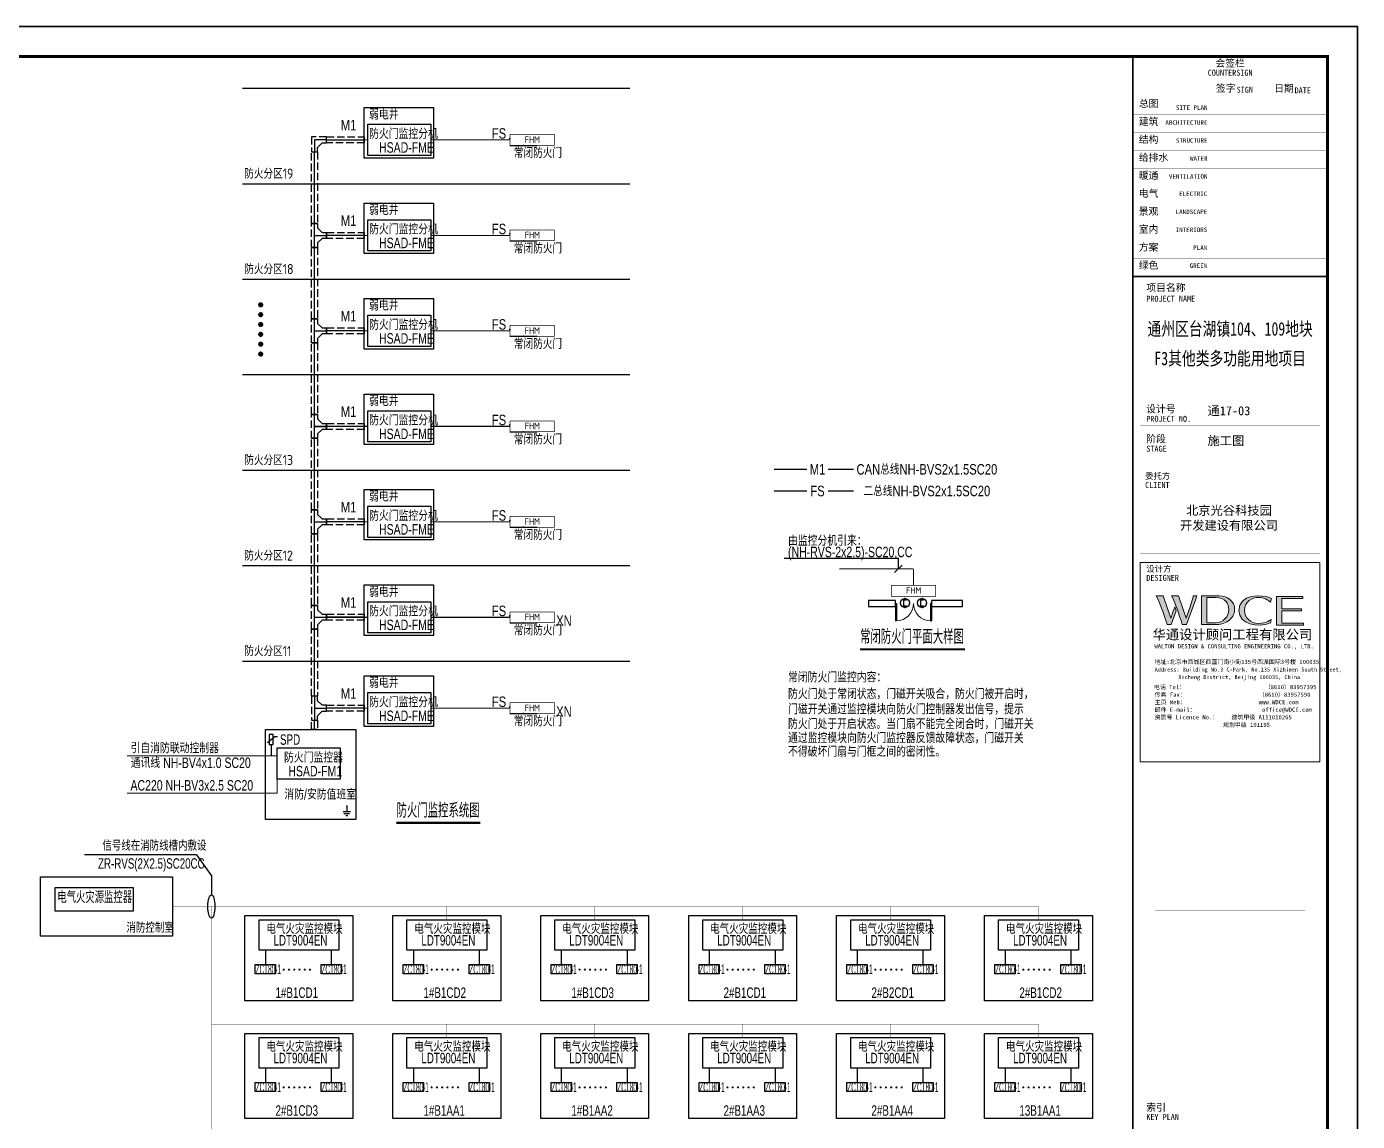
# Model space of a CAD drawing. Extents: x 169898 to 274998, y 61454 to 361069.
# Drawn here: x 230550 to 274998, y 153326 to 189902 of the extents above; entities that cross this region are included whole.
import ezdxf
from ezdxf.enums import TextEntityAlignment as Align

# ---------------------------------------------------------------- set-up
doc = ezdxf.new("R2010")
doc.units = 0
doc.header["$LTSCALE"] = 1000
doc.header["$MEASUREMENT"] = 0
doc.linetypes.add('CONTINOUS', pattern=[0])
doc.linetypes.add('DASH', pattern=[0.35, 0.25, -0.1])
doc.layers.get('0').update_dxf_attribs({"linetype": 'CONTINUOUS'})
doc.layers.get('Defpoints').update_dxf_attribs({"linetype": 'CONTINUOUS'})
for name, color, linetype in [('CABLETRAY_DOTE', 5, 'CONTINUOUS'), ('CABLETRAY_FIRE', 1, 'DASH'), ('DIM-照明', 3, 'CONTINUOUS'), ('EL-TEXT', 3, 'CONTINUOUS'), ('EQUIP-动力', 3, 'CONTINUOUS'), ('EQUIP-安防', 80, 'CONTINUOUS'), ('EQUIP-消防', 3, 'CONTINUOUS'), ('EQUIP-照明', 3, 'CONTINUOUS'), ('EQUIP-箱柜', 3, 'CONTINUOUS'), ('TEL_SYMB', 3, 'CONTINUOUS'), ('TEL_TEXT', 3, 'CONTINUOUS'), ('TEL_TITLE', 7, 'CONTINUOUS'), ('WALL', 9, 'CONTINUOUS'), ('WINDOW', 4, 'CONTINUOUS'), ('WIRE', 4, 'CONTINUOUS'), ('WIRE-照明', 1, 'CONTINUOUS'), ('图层2', 6, 'CONTINUOUS'), ('智能疏散灯', 3, 'CONTINOUS')]:
    doc.layers.add(name, color=color, linetype=linetype)
doc.layers.add('PUB_TEXT', color=7, linetype='CONTINUOUS', plot=False)
doc.styles.add('_COMPLEX', font='ROS', dxfattribs={"width": 0.6, "bigfont": 'JD'})
doc.styles.add('_HZTXT', font='ROS', dxfattribs={"width": 0.8, "bigfont": 'JD'})
doc.styles.add('_JD', font='ROS', dxfattribs={"width": 0.8, "bigfont": 'JD'})
doc.styles.add('_TEL_DIM', font='SIMPLEX', dxfattribs={"width": 0.8, "height": 3.5, "bigfont": 'JD'})
doc.styles.add('EL-STANDARD', font='ros.shx', dxfattribs={"width": 0.7, "height": 4, "bigfont": 'jd.shx'})
doc.styles.add('hwxh', font='STXIHEI.TTF')
doc.styles.get("Standard").update_dxf_attribs({"font": 'gbenor.shx', "bigfont": 'gbcbig.shx'})
doc.styles.add('Y', font='ros.shx', dxfattribs={"width": 0.7, "bigfont": 'jd.shx'})
doc.styles.add('华文细黑', font='STXIHEI.TTF', dxfattribs={"height": 10})

# ---------------------------------------------------------------- blocks, each defined once
blk = doc.blocks.new('logo2')
h = blk.add_hatch(color=7)
h.paths.add_polyline_path([(19.02, -7.36), (15.84, -7.36), (15.84, -3.97), (18.97, -3.97), (18.97, -4.24), (16.46, -4.24), (16.46, -5.45), (18.81, -5.45), (18.81, -5.69), (16.47, -5.69), (16.47, -7.12), (19.02, -7.12)])
edge = h.paths.add_edge_path()
edge.add_spline(control_points=[(15.26, -4.21), (15.26, -4.21), (15.13, -4.65), (15.13, -4.65), (15.13, -4.65), (14.62, -4.1), (13.73, -4.1), (13.04, -4.1), (12.07, -4.54), (12.08, -5.62), (12.08, -6.49), (12.77, -7.16), (13.73, -7.17), (14.66, -7.17), (15.23, -6.68), (15.23, -6.68), (15.23, -6.68), (15.16, -7.11), (15.16, -7.11), (13.63, -7.7), (11.42, -7.29), (11.41, -5.64), (11.4, -3.72), (14.16, -3.66), (15.26, -4.21)], knot_values=[0, 0, 0, 0, 1, 1, 1, 2, 2, 2, 3, 3, 3, 4, 4, 4, 5, 5, 5, 6, 6, 6, 7, 7, 7, 8, 8, 8, 8], degree=3, periodic=0)
edge = h.paths.add_edge_path(flags=16)
edge.add_spline(control_points=[(10.23, -5.57), (10.23, -5.16), (10.12, -4.83), (9.9, -4.58), (9.63, -4.27), (9.23, -4.12), (8.69, -4.12), (8.69, -4.12), (7.64, -4.12), (7.64, -4.12), (7.64, -4.12), (7.64, -7.1), (7.64, -7.1), (7.64, -7.1), (8.66, -7.1), (8.66, -7.1), (9.13, -7.1), (9.52, -6.93), (9.82, -6.6), (10.09, -6.31), (10.23, -5.96), (10.23, -5.57)], knot_values=[0, 0, 0, 0, 1, 1, 1, 2, 2, 2, 3, 3, 3, 4, 4, 4, 5, 5, 5, 6, 6, 6, 7, 7, 7, 7], degree=3, periodic=0)
edge = h.paths.add_edge_path()
edge.add_spline(control_points=[(10.92, -5.51), (10.92, -5.96), (10.72, -6.37), (10.34, -6.72), (9.92, -7.1), (9.41, -7.29), (8.82, -7.29), (8.82, -7.29), (7.03, -7.29), (7.03, -7.29), (7.03, -7.29), (7.03, -3.92), (7.03, -3.92), (7.03, -3.92), (9.1, -3.92), (9.1, -3.92), (9.59, -3.92), (10.01, -4.06), (10.36, -4.34), (10.73, -4.64), (10.92, -5.03), (10.92, -5.51)], knot_values=[0, 0, 0, 0, 1, 1, 1, 2, 2, 2, 3, 3, 3, 4, 4, 4, 5, 5, 5, 6, 6, 6, 7, 7, 7, 7], degree=3, periodic=0)
at = {"lineweight": 0}
blk.add_lwpolyline([(19.02, -7.36), (15.84, -7.36), (15.84, -3.97), (18.97, -3.97), (18.97, -4.24), (16.46, -4.24), (16.46, -5.45), (18.81, -5.45), (18.81, -5.69), (16.47, -5.69), (16.47, -7.12), (19.02, -7.12), (19.02, -7.36)], dxfattribs=at)
for points, knots in [([(10.92, -5.51), (10.92, -5.96), (10.72, -6.37), (10.34, -6.72), (9.92, -7.1), (9.41, -7.29), (8.82, -7.29), (8.82, -7.29), (7.03, -7.29), (7.03, -7.29), (7.03, -7.29), (7.03, -3.92), (7.03, -3.92), (7.03, -3.92), (9.1, -3.92), (9.1, -3.92), (9.59, -3.92), (10.01, -4.06), (10.36, -4.34), (10.73, -4.64), (10.92, -5.03), (10.92, -5.51)], [0, 0, 0, 0, 1, 1, 1, 2, 2, 2, 3, 3, 3, 4, 4, 4, 5, 5, 5, 6, 6, 6, 7, 7, 7, 7]), ([(10.23, -5.57), (10.23, -5.16), (10.12, -4.83), (9.9, -4.58), (9.63, -4.27), (9.23, -4.12), (8.69, -4.12), (8.69, -4.12), (7.64, -4.12), (7.64, -4.12), (7.64, -4.12), (7.64, -7.1), (7.64, -7.1), (7.64, -7.1), (8.66, -7.1), (8.66, -7.1), (9.13, -7.1), (9.52, -6.93), (9.82, -6.6), (10.09, -6.31), (10.23, -5.96), (10.23, -5.57)], [0, 0, 0, 0, 1, 1, 1, 2, 2, 2, 3, 3, 3, 4, 4, 4, 5, 5, 5, 6, 6, 6, 7, 7, 7, 7]), ([(15.26, -4.21), (15.26, -4.21), (15.13, -4.65), (15.13, -4.65), (15.13, -4.65), (14.62, -4.1), (13.73, -4.1), (13.04, -4.1), (12.07, -4.54), (12.08, -5.62), (12.08, -6.49), (12.77, -7.16), (13.73, -7.17), (14.66, -7.17), (15.23, -6.68), (15.23, -6.68), (15.23, -6.68), (15.16, -7.11), (15.16, -7.11), (13.63, -7.7), (11.42, -7.29), (11.41, -5.64), (11.4, -3.72), (14.16, -3.66), (15.26, -4.21)], [0, 0, 0, 0, 1, 1, 1, 2, 2, 2, 3, 3, 3, 4, 4, 4, 5, 5, 5, 6, 6, 6, 7, 7, 7, 8, 8, 8, 8])]:
    blk.add_open_spline(points, degree=3, knots=knots, dxfattribs=at)
blk = doc.blocks.new('logo1')
h = blk.add_hatch(color=8)
edge = h.paths.add_edge_path()
edge.add_spline(control_points=[(3.86, -5.21), (3.63, -5.88), (3.39, -6.56), (3.39, -6.56), (3.39, -6.56), (2.5, -3.91), (2.5, -3.91), (2.5, -3.91), (1.8, -3.91), (1.69, -3.91), (2.02, -4.39), (2.95, -7.27), (2.95, -7.27), (2.95, -7.27), (3.44, -7.27), (3.44, -7.27), (3.44, -7.27), (4.03, -5.66), (4.03, -5.66), (4.03, -5.66), (3.86, -5.21), (3.86, -5.21)], knot_values=[0, 0, 0, 0, 1, 1, 1, 2, 2, 2, 3, 3, 3, 4, 4, 4, 5, 5, 5, 6, 6, 6, 7, 7, 7, 7], degree=3, periodic=0)
h = blk.add_hatch(color=7)
edge = h.paths.add_edge_path()
edge.add_spline(control_points=[(6.04, -3.91), (6.09, -4.1), (5.2, -6.56), (5.2, -6.56), (5.2, -6.56), (4.3, -3.91), (4.3, -3.91), (4.3, -3.91), (3.6, -3.91), (3.49, -3.91), (3.82, -4.39), (4.75, -7.27), (4.75, -7.27), (4.75, -7.27), (5.24, -7.27), (5.24, -7.27), (5.24, -7.27), (6.33, -4.3), (6.33, -4.3), (6.33, -4.3), (6.48, -3.91), (6.48, -3.91), (6.48, -3.91), (6.21, -3.91), (6.04, -3.91)], knot_values=[0, 0, 0, 0, 1, 1, 1, 2, 2, 2, 3, 3, 3, 4, 4, 4, 5, 5, 5, 6, 6, 6, 7, 7, 7, 8, 8, 8, 8], degree=3, periodic=0)
at = {"color": 8, "lineweight": 0}
blk.add_open_spline([(3.86, -5.21), (3.63, -5.88), (3.39, -6.56), (3.39, -6.56), (3.39, -6.56), (2.5, -3.91), (2.5, -3.91), (2.5, -3.91), (1.8, -3.91), (1.69, -3.91), (2.02, -4.39), (2.95, -7.27), (2.95, -7.27), (2.95, -7.27), (3.44, -7.27), (3.44, -7.27), (3.44, -7.27), (4.03, -5.66), (4.03, -5.66), (4.03, -5.66), (3.86, -5.21), (3.86, -5.21)], degree=3, knots=[0, 0, 0, 0, 1, 1, 1, 2, 2, 2, 3, 3, 3, 4, 4, 4, 5, 5, 5, 6, 6, 6, 7, 7, 7, 7], dxfattribs=at)
at = {"lineweight": 0}
blk.add_open_spline([(6.04, -3.91), (6.09, -4.1), (5.2, -6.56), (5.2, -6.56), (5.2, -6.56), (4.3, -3.91), (4.3, -3.91), (4.3, -3.91), (3.6, -3.91), (3.49, -3.91), (3.82, -4.39), (4.75, -7.27), (4.75, -7.27), (4.75, -7.27), (5.24, -7.27), (5.24, -7.27), (5.24, -7.27), (6.33, -4.3), (6.33, -4.3), (6.33, -4.3), (6.48, -3.91), (6.48, -3.91), (6.48, -3.91), (6.21, -3.91), (6.04, -3.91)], degree=3, knots=[0, 0, 0, 0, 1, 1, 1, 2, 2, 2, 3, 3, 3, 4, 4, 4, 5, 5, 5, 6, 6, 6, 7, 7, 7, 8, 8, 8, 8], dxfattribs=at)
blk.add_blockref('logo2', (0, 0))
blk = doc.blocks.new('时间-logo')
at = {"layer": 'Defpoints', "lineweight": 0}
blk.add_lwpolyline([(0, -23.46), (-21.17, -23.46), (-21.17, 0), (0, 0), (0, -23.46)], dxfattribs=at)
blk.add_blockref('logo1', (-20.97, 0))
at = {"style": 'hwxh'}
for s, height, p in [('华通设计顾问工程有限公司 ', 1.15, (-19.73, -9.05)), ('WALTON DESIGN & CONSULTING ENGINEERING CO., LTD.', 0.5, (-19.5, -10.1)), ('Address: Building No.3 C-Park, No.135 Xizhimen South Street, ', 0.47, (-19.48, -12.83)), ('地址:北京市西城区西直门南小街135号西派国际3号楼 100035', 0.5, (-19.48, -11.94)), ('Xicheng District, Beijing 100035, China ', 0.47, (-16.69, -13.72)), ('电话 Tel：                        （8610）83957395 ', 0.5, (-19.56, -14.91)), ('传真 Fax：                      （8610）83957590 ', 0.5, (-19.48, -15.8)), ('主页 Web：                      www.WDCE.com ', 0.5, (-19.48, -16.69)), ('邮件 E-mail：                    office@WDCE.com ', 0.5, (-19.48, -17.58)), ('资质号 Licence No.：    建筑甲级 A111010265 ', 0.5, (-19.48, -18.47)), ('   规划甲级 101195', 0.5, (-12.6, -19.36))]:
    blk.add_text(s, height=height, dxfattribs=at).set_placement(p)
blk = doc.blocks.new('ASDFG AERG ERTY G')
at = {"layer": 'EQUIP-消防'}
blk.add_lwpolyline([(-18550, 46500), (65550, 46500), (65550, -12900), (-18550, -12900)], close=True, dxfattribs=at)
blk = doc.blocks.new('$equip$00001310')
for points in [[(0, 0), (0, -0.375)], [(-0.25, -0.375), (0.25, -0.375)], [(-0.188, -0.5), (0.188, -0.5)], [(-0.062, -0.625), (0.062, -0.625)]]:
    blk.add_lwpolyline(points)
blk.add_point((0, 0))
at = {"flags": 9}
blk.add_attdef('A', (0, 0), '', height=0.00002, dxfattribs=at)
blk = doc.blocks.new('$equip$00002621')
for p, q in [((-0.193, 0.103), (-0.193, -0.097)), ((0.192, -0.097), (0.192, 0.103)), ((-0.193, -0.097), (0.192, -0.097))]:
    blk.add_line(p, q)
at = {"const_width": 0.04}
blk.add_lwpolyline([(-0.3, 0, 1), (0.3, 0, 1), (-0.3, 0, 0.702733)], format="xyb", dxfattribs=at)
blk.add_circle((0, 0), 0.3)
at = {"color": 1}
for p in [(-0.3, 0), (0, 0.3), (0.3, 0), (0, -0.3)]:
    blk.add_point(p, dxfattribs=at)
at = {"color": 7, "style": '_TEL_DIM', "flags": 1}
blk.add_attdef('A', text='', height=0.000025, dxfattribs=at).set_placement((0, 0), align=Align.MIDDLE_CENTER)
blk = doc.blocks.new('$DorLib2D$00000002')
for p, q in [((-0.5, 0), (-0.5, 0.4875)), ((-0.475, 0.4875), (-0.5, 0.4875)), ((-0.475, 0), (-0.475, 0.4875)), ((0.475, 0), (0.475, 0.4875)), ((0.475, 0.4875), (0.5, 0.4875)), ((0.5, 0), (0.5, 0.4875)), ((-0.5, 0), (-0.475, 0)), ((0.5, 0), (0.475, 0))]:
    blk.add_line(p, q)
at = {"lineweight": 13}
for centre, start, end in [((-0.4875, 0), 0, 88.53072), ((0.4875, 0), 91.46928, 180)]:
    blk.add_arc(centre, 0.4875, start, end, dxfattribs=at)

msp = doc.modelspace()

# ---------------------------------------------------------------- linework, layer by layer
for p, q in [((238595, 165984), (238839, 166183)), ((238839, 166183), (238934, 166183))]:
    msp.add_line(p, q)
at = {"color": 7, "linetype": 'Continuous', "ltscale": 0.13}
msp.add_line((236228, 162230), (232479, 162230), dxfattribs=at)
at = {"const_width": 50}
for points in [[(267498, 188902), (267498, 181552), (273998, 181552), (273998, 188902)], [(267498, 131502), (273998, 131502), (273998, 181552), (267498, 181552)]]:
    msp.add_lwpolyline(points, close=True, dxfattribs=at)
at = {"const_width": 5}
for points in [[(267498, 188152), (273998, 188152)], [(270084, 188152), (270084, 181552)], [(272088, 188152), (272088, 181552)], [(267498, 187552), (273998, 187552)], [(267498, 186952), (273998, 186952)], [(267498, 186352), (273998, 186352)], [(267498, 185752), (273998, 185752)], [(267498, 185152), (273998, 185152)], [(267498, 184552), (273998, 184552)], [(267498, 183952), (273998, 183952)], [(267498, 183352), (273998, 183352)], [(267498, 182752), (273998, 182752)], [(267498, 182752), (273998, 182752)], [(267498, 182152), (273998, 182152)], [(267498, 181552), (273998, 181552)], [(267748, 176588), (273748, 176588)], [(267748, 175588), (273748, 175588)], [(273748, 172287), (273748, 175113), (267748, 175113), (267748, 172287)], [(267748, 172287), (273748, 172287)], [(267748, 171993), (267748, 154284)], [(267748, 171993), (273748, 171993)], [(267748, 154284), (273748, 154284), (273748, 171993)], [(268248, 165338), (273248, 165338)], [(268248, 160384), (273248, 160384)], [(268248, 154987), (273248, 154987)], [(267748, 154284), (273748, 154284)]]:
    msp.add_lwpolyline(points, dxfattribs=at)
at = {"const_width": 85.7}
for points in [[(238325, 180608, 1), (238412, 180608, 1)], [(238325, 180279, 1), (238412, 180279, 1)], [(238325, 179949, 1), (238412, 179949, 1)], [(238325, 179620, 1), (238412, 179620, 1)], [(238325, 179291, 1), (238412, 179291, 1)], [(238325, 178962, 1), (238412, 178962, 1)]]:
    msp.add_lwpolyline(points, format="xyb", close=True, dxfattribs=at)
msp.add_lwpolyline([(238648, 166250), (238648, 165916), (238790, 165916), (238790, 166250)], close=True)
at = {"color": 7, "linetype": 'Continuous', "ltscale": 0.13}
msp.add_lwpolyline([(236228, 162230), (236730, 161534), (236730, 160893)], dxfattribs=at)
at = {"const_width": 34.9, "elevation": 0}
for points in [[(239119, 158397, 1), (239155, 158397, 1)], [(239295, 158397, 1), (239331, 158397, 1)], [(239471, 158397, 1), (239507, 158397, 1)], [(239647, 158397, 1), (239683, 158397, 1)], [(239823, 158397, 1), (239859, 158397, 1)], [(239999, 158397, 1), (240035, 158397, 1)], [(244059, 158397, 1), (244095, 158397, 1)], [(244235, 158397, 1), (244271, 158397, 1)], [(244411, 158397, 1), (244447, 158397, 1)], [(244587, 158397, 1), (244623, 158397, 1)], [(244763, 158397, 1), (244799, 158397, 1)], [(244939, 158397, 1), (244975, 158397, 1)], [(249000, 158397, 1), (249036, 158397, 1)], [(249176, 158397, 1), (249212, 158397, 1)], [(249352, 158397, 1), (249388, 158397, 1)], [(249528, 158397, 1), (249564, 158397, 1)], [(249704, 158397, 1), (249740, 158397, 1)], [(249880, 158397, 1), (249916, 158397, 1)], [(253940, 158397, 1), (253976, 158397, 1)], [(254116, 158397, 1), (254152, 158397, 1)], [(254292, 158397, 1), (254328, 158397, 1)], [(254468, 158397, 1), (254504, 158397, 1)], [(254644, 158397, 1), (254680, 158397, 1)], [(254820, 158397, 1), (254856, 158397, 1)], [(258881, 158397, 1), (258917, 158397, 1)], [(259057, 158397, 1), (259093, 158397, 1)], [(259233, 158397, 1), (259269, 158397, 1)], [(259409, 158397, 1), (259445, 158397, 1)], [(259585, 158397, 1), (259621, 158397, 1)], [(259761, 158397, 1), (259797, 158397, 1)], [(263821, 158397, 1), (263857, 158397, 1)], [(263997, 158397, 1), (264033, 158397, 1)], [(264173, 158397, 1), (264209, 158397, 1)], [(264349, 158397, 1), (264385, 158397, 1)], [(264525, 158397, 1), (264561, 158397, 1)], [(264701, 158397, 1), (264737, 158397, 1)], [(239119, 154461, 1), (239155, 154461, 1)], [(239295, 154461, 1), (239331, 154461, 1)], [(239471, 154461, 1), (239507, 154461, 1)], [(239647, 154461, 1), (239683, 154461, 1)], [(239823, 154461, 1), (239859, 154461, 1)], [(239999, 154461, 1), (240035, 154461, 1)], [(244059, 154461, 1), (244095, 154461, 1)], [(244235, 154461, 1), (244271, 154461, 1)], [(244411, 154461, 1), (244447, 154461, 1)], [(244587, 154461, 1), (244623, 154461, 1)], [(244763, 154461, 1), (244799, 154461, 1)], [(244939, 154461, 1), (244975, 154461, 1)], [(249000, 154461, 1), (249036, 154461, 1)], [(249176, 154461, 1), (249212, 154461, 1)], [(249352, 154461, 1), (249388, 154461, 1)], [(249528, 154461, 1), (249564, 154461, 1)], [(249704, 154461, 1), (249740, 154461, 1)], [(249880, 154461, 1), (249916, 154461, 1)], [(253940, 154461, 1), (253976, 154461, 1)], [(254116, 154461, 1), (254152, 154461, 1)], [(254292, 154461, 1), (254328, 154461, 1)], [(254468, 154461, 1), (254504, 154461, 1)], [(254644, 154461, 1), (254680, 154461, 1)], [(254820, 154461, 1), (254856, 154461, 1)], [(258881, 154461, 1), (258917, 154461, 1)], [(259057, 154461, 1), (259093, 154461, 1)], [(259233, 154461, 1), (259269, 154461, 1)], [(259409, 154461, 1), (259445, 154461, 1)], [(259585, 154461, 1), (259621, 154461, 1)], [(259761, 154461, 1), (259797, 154461, 1)], [(263821, 154461, 1), (263857, 154461, 1)], [(263997, 154461, 1), (264033, 154461, 1)], [(264173, 154461, 1), (264209, 154461, 1)], [(264349, 154461, 1), (264385, 154461, 1)], [(264525, 154461, 1), (264561, 154461, 1)], [(264701, 154461, 1), (264737, 154461, 1)]]:
    msp.add_lwpolyline(points, format="xyb", close=True, dxfattribs=at)
msp.add_ellipse((236722, 160507), major_axis=(0, 390), ratio=0.301026)
for p in [(246694, 186163), (247149, 185935), (246694, 182973), (247149, 182745), (246694, 179783), (247149, 179555), (246694, 176593), (247149, 176365), (246694, 173403), (247149, 173175), (246694, 170213), (247149, 169985), (246694, 167176), (247149, 166948)]:
    msp.add_point(p)
at = {"layer": 'CABLETRAY_DOTE'}
for p, q in [((240568, 186117), (240168, 186117)), ((240168, 186117), (240168, 185717)), ((240568, 186117), (241828, 186117)), ((240168, 183327), (240168, 185717)), ((240168, 182527), (240168, 183327)), ((240168, 182927), (240568, 182927)), ((241828, 182927), (240568, 182927)), ((240168, 180137), (240168, 182527)), ((240168, 179337), (240168, 180137)), ((240168, 179737), (240568, 179737)), ((241828, 179737), (240568, 179737)), ((240168, 176947), (240168, 179337)), ((240168, 176147), (240168, 176947)), ((240168, 176547), (240568, 176547)), ((241828, 176547), (240568, 176547)), ((240168, 173757), (240168, 176147)), ((240168, 172957), (240168, 173757)), ((240168, 173357), (240568, 173357)), ((241828, 173357), (240568, 173357)), ((240168, 170567), (240168, 172957)), ((240168, 169767), (240168, 170567)), ((240168, 170167), (240568, 170167)), ((241828, 170167), (240568, 170167)), ((240168, 167527), (240168, 169767)), ((240168, 167527), (240168, 166727)), ((240168, 167127), (240568, 167127)), ((241828, 167127), (240568, 167127)), ((240168, 166419), (240168, 166727))]:
    msp.add_line(p, q, dxfattribs=at)
at = {"layer": 'CABLETRAY_FIRE'}
for p, q in [((240568, 186217), (240068, 186217)), ((240068, 186217), (240068, 185717)), ((240268, 185867), (240418, 186017)), ((240268, 185717), (240268, 185867)), ((240418, 186017), (240568, 186017)), ((240568, 186017), (240568, 186217)), ((240568, 186217), (241828, 186217)), ((240568, 186017), (240568, 186217)), ((241828, 186017), (240568, 186017)), ((241828, 186217), (241828, 186017)), ((240068, 185717), (240268, 185717)), ((240068, 185717), (240268, 185717)), ((240068, 183327), (240068, 185717)), ((240268, 185717), (240268, 183327)), ((240268, 183327), (240068, 183327)), ((240068, 182527), (240068, 183327)), ((240068, 183327), (240268, 183327)), ((240268, 183327), (240268, 183177)), ((240268, 183177), (240418, 183027)), ((240418, 182827), (240268, 182677)), ((240418, 183027), (240568, 183027)), ((240568, 182827), (240418, 182827)), ((240568, 182827), (240568, 183027)), ((240568, 183027), (241828, 183027)), ((240568, 183027), (240568, 182827)), ((241828, 182827), (240568, 182827)), ((241828, 183027), (241828, 182827)), ((240268, 182527), (240068, 182527)), ((240068, 182527), (240268, 182527)), ((240068, 180137), (240068, 182527)), ((240268, 182677), (240268, 182527)), ((240268, 182527), (240268, 180137)), ((240268, 180137), (240068, 180137)), ((240068, 179337), (240068, 180137)), ((240068, 180137), (240268, 180137)), ((240268, 180137), (240268, 179987)), ((240268, 179987), (240418, 179837)), ((240418, 179637), (240268, 179487)), ((240418, 179837), (240568, 179837)), ((240568, 179637), (240418, 179637)), ((240568, 179637), (240568, 179837)), ((240568, 179837), (241828, 179837)), ((240568, 179837), (240568, 179637)), ((241828, 179637), (240568, 179637)), ((241828, 179837), (241828, 179637)), ((240268, 179337), (240068, 179337)), ((240068, 179337), (240268, 179337)), ((240068, 176947), (240068, 179337)), ((240268, 179487), (240268, 179337)), ((240268, 179337), (240268, 176947)), ((240268, 176947), (240068, 176947)), ((240068, 176147), (240068, 176947)), ((240068, 176947), (240268, 176947)), ((240268, 176947), (240268, 176797)), ((240268, 176797), (240418, 176647)), ((240418, 176647), (240568, 176647)), ((240568, 176447), (240568, 176647)), ((240568, 176647), (241828, 176647)), ((240568, 176647), (240568, 176447)), ((241828, 176647), (241828, 176447)), ((240268, 176147), (240068, 176147)), ((240068, 176147), (240268, 176147)), ((240068, 173757), (240068, 176147)), ((240418, 176447), (240268, 176297)), ((240268, 176297), (240268, 176147)), ((240268, 176147), (240268, 173757)), ((240568, 176447), (240418, 176447)), ((241828, 176447), (240568, 176447)), ((240268, 173757), (240068, 173757)), ((240068, 172957), (240068, 173757)), ((240068, 173757), (240268, 173757)), ((240268, 173757), (240268, 173607)), ((240268, 173607), (240418, 173457)), ((240418, 173457), (240568, 173457)), ((240568, 173257), (240568, 173457)), ((240568, 173457), (241828, 173457)), ((240568, 173457), (240568, 173257)), ((241828, 173457), (241828, 173257)), ((240268, 172957), (240068, 172957)), ((240068, 172957), (240268, 172957)), ((240068, 170567), (240068, 172957)), ((240418, 173257), (240268, 173107)), ((240268, 173107), (240268, 172957)), ((240268, 172957), (240268, 170567)), ((240568, 173257), (240418, 173257)), ((241828, 173257), (240568, 173257)), ((240268, 170567), (240068, 170567)), ((240068, 169767), (240068, 170567)), ((240068, 170567), (240268, 170567)), ((240268, 170567), (240268, 170417)), ((240268, 170417), (240418, 170267)), ((240418, 170267), (240568, 170267)), ((240568, 170067), (240568, 170267)), ((240568, 170267), (241828, 170267)), ((240568, 170267), (240568, 170067)), ((241828, 170267), (241828, 170067)), ((240418, 170067), (240268, 169917)), ((240268, 169917), (240268, 169767)), ((240568, 170067), (240418, 170067)), ((241828, 170067), (240568, 170067)), ((240268, 169767), (240068, 169767)), ((240068, 169767), (240268, 169767)), ((240068, 167527), (240068, 169767)), ((240268, 169767), (240268, 167527)), ((240268, 167527), (240068, 167527)), ((240068, 167527), (240068, 166727)), ((240268, 167527), (240068, 167527)), ((240268, 167377), (240268, 167527)), ((240418, 167227), (240268, 167377)), ((240568, 167227), (240418, 167227)), ((240568, 167027), (240568, 167227)), ((240568, 167227), (241828, 167227)), ((240568, 167027), (240568, 167227)), ((241828, 167227), (241828, 167027)), ((240068, 166727), (240268, 166727)), ((240068, 166419), (240068, 166727)), ((240068, 166727), (240268, 166727)), ((240268, 166877), (240418, 167027)), ((240268, 166727), (240268, 166877)), ((240268, 166727), (240268, 166419)), ((240418, 167027), (240568, 167027)), ((241828, 167027), (240568, 167027)), ((240268, 166419), (240068, 166419))]:
    msp.add_line(p, q, dxfattribs=at)
at = {"layer": 'DIM-照明'}
msp.add_line((259542, 171662), (259790, 171910), dxfattribs=at)
for points in [[(259666, 172127), (255854, 172127)], [(259666, 171786), (259666, 172127)]]:
    msp.add_lwpolyline(points, dxfattribs=at)
at = {"layer": 'EQUIP-消防', "ltscale": 10}
for p, q in [((246694, 185935), (247604, 185935)), ((246694, 182745), (247604, 182745)), ((246694, 179555), (247604, 179555)), ((246694, 176365), (247604, 176365)), ((246694, 173175), (247604, 173175)), ((246694, 169985), (247604, 169985)), ((246694, 166948), (247604, 166948))]:
    msp.add_line(p, q, dxfattribs=at)
at = {"layer": 'EQUIP-消防', "ltscale": 10, "const_width": 22.4}
for points in [[(246694, 186299), (246694, 185935), (248172, 185935), (248172, 186299), (246694, 186299), (246694, 185935)], [(246694, 183109), (246694, 182745), (248172, 182745), (248172, 183109), (246694, 183109), (246694, 182745)], [(246694, 179919), (246694, 179555), (248172, 179555), (248172, 179919), (246694, 179919), (246694, 179555)], [(246694, 176729), (246694, 176365), (248172, 176365), (248172, 176729), (246694, 176729), (246694, 176365)], [(246694, 173539), (246694, 173175), (248172, 173175), (248172, 173539), (246694, 173539), (246694, 173175)], [(259432, 171235), (259432, 170871), (260910, 170871), (260910, 171235), (259432, 171235), (259432, 170871)], [(246694, 170349), (246694, 169985), (248172, 169985), (248172, 170349), (246694, 170349), (246694, 169985)], [(246694, 167312), (246694, 166948), (248172, 166948), (248172, 167312), (246694, 167312), (246694, 166948)]]:
    msp.add_lwpolyline(points, dxfattribs=at)
at = {"layer": 'EQUIP-照明', "linetype": 'ByBlock'}
for points in [[(238866, 158259), (238189, 158260), (238189, 158566), (238866, 158566)], [(241065, 158259), (240389, 158260), (240389, 158566), (241065, 158566)], [(243806, 158259), (243130, 158260), (243130, 158566), (243806, 158566)], [(246005, 158259), (245329, 158260), (245329, 158566), (246005, 158566)], [(248747, 158259), (248070, 158260), (248070, 158566), (248747, 158566)], [(250946, 158259), (250269, 158260), (250269, 158566), (250946, 158566)], [(253687, 158259), (253011, 158260), (253011, 158566), (253687, 158566)], [(255886, 158259), (255210, 158260), (255210, 158566), (255886, 158566)], [(258628, 158259), (257951, 158260), (257951, 158566), (258628, 158566)], [(260827, 158259), (260150, 158260), (260150, 158566), (260827, 158566)], [(263568, 158259), (262892, 158260), (262892, 158566), (263568, 158566)], [(265767, 158259), (265091, 158260), (265091, 158566), (265767, 158566)], [(238866, 154324), (238189, 154324), (238189, 154630), (238866, 154630)], [(241065, 154324), (240389, 154324), (240389, 154630), (241065, 154630)], [(243806, 154324), (243130, 154324), (243130, 154630), (243806, 154630)], [(246005, 154324), (245329, 154324), (245329, 154630), (246005, 154630)], [(248747, 154324), (248070, 154324), (248070, 154630), (248747, 154630)], [(250946, 154324), (250269, 154324), (250269, 154630), (250946, 154630)], [(253687, 154324), (253011, 154324), (253011, 154630), (253687, 154630)], [(255886, 154324), (255210, 154324), (255210, 154630), (255886, 154630)], [(258628, 154324), (257951, 154324), (257951, 154630), (258628, 154630)], [(260827, 154324), (260150, 154324), (260150, 154630), (260827, 154630)], [(263568, 154324), (262892, 154324), (262892, 154630), (263568, 154630)], [(265767, 154324), (265091, 154324), (265091, 154630), (265767, 154630)]]:
    msp.add_lwpolyline(points, close=True, dxfattribs=at)
at = {"layer": 'EQUIP-箱柜'}
for points in [[(241445, 160203), (241445, 157357), (237844, 157357), (237844, 160203), (241445, 160203)], [(240983, 160060), (240983, 159043), (238313, 159043), (238313, 160060), (240983, 160060)], [(246385, 160203), (246385, 157357), (242784, 157357), (242784, 160203), (246385, 160203)], [(245923, 160060), (245923, 159043), (243253, 159043), (243253, 160060), (245923, 160060)], [(251326, 160203), (251326, 157357), (247724, 157357), (247724, 160203), (251326, 160203)], [(250864, 160060), (250864, 159043), (248194, 159043), (248194, 160060), (250864, 160060)], [(256266, 160203), (256266, 157357), (252665, 157357), (252665, 160203), (256266, 160203)], [(255804, 160060), (255804, 159043), (253134, 159043), (253134, 160060), (255804, 160060)], [(261207, 160203), (261207, 157357), (257605, 157357), (257605, 160203), (261207, 160203)], [(260745, 160060), (260745, 159043), (258074, 159043), (258074, 160060), (260745, 160060)], [(266147, 160203), (266147, 157357), (262546, 157357), (262546, 160203), (266147, 160203)], [(265685, 160060), (265685, 159043), (263015, 159043), (263015, 160060), (265685, 160060)], [(241445, 156267), (241445, 153421), (237844, 153421), (237844, 156267), (241445, 156267)], [(240983, 156124), (240983, 155107), (238313, 155107), (238313, 156124), (240983, 156124)], [(246385, 156267), (246385, 153421), (242784, 153421), (242784, 156267), (246385, 156267)], [(245923, 156124), (245923, 155107), (243253, 155107), (243253, 156124), (245923, 156124)], [(251326, 156267), (251326, 153421), (247724, 153421), (247724, 156267), (251326, 156267)], [(250864, 156124), (250864, 155107), (248194, 155107), (248194, 156124), (250864, 156124)], [(256266, 156267), (256266, 153421), (252665, 153421), (252665, 156267), (256266, 156267)], [(255804, 156124), (255804, 155107), (253134, 155107), (253134, 156124), (255804, 156124)], [(261207, 156267), (261207, 153421), (257605, 153421), (257605, 156267), (261207, 156267)], [(260745, 156124), (260745, 155107), (258074, 155107), (258074, 156124), (260745, 156124)], [(266147, 156267), (266147, 153421), (262546, 153421), (262546, 156267), (266147, 156267)], [(265685, 156124), (265685, 155107), (263015, 155107), (263015, 156124), (265685, 156124)]]:
    msp.add_lwpolyline(points, dxfattribs=at)
at = {"layer": 'TEL_SYMB', "const_width": 70}
for points in [[(258385, 169095), (261889, 169095)], [(242904, 163301), (245701, 163301)]]:
    msp.add_lwpolyline(points, dxfattribs=at)
at = {"layer": 'TEL_TITLE', "color": 6}
msp.add_lwpolyline([(190898, 130502), (274998, 130502), (274998, 189902), (190898, 189902)], close=True, dxfattribs=at)
at = {"layer": 'TEL_TITLE', "color": 6, "const_width": 100}
msp.add_lwpolyline([(193398, 131502), (273998, 131502), (273998, 188902), (193398, 188902)], close=True, dxfattribs=at)
at = {"layer": 'WALL'}
for p, q in [((259571, 170730), (258673, 170730)), ((258673, 170730), (258673, 170530)), ((259571, 170530), (259571, 170730)), ((261804, 170730), (260771, 170730)), ((260771, 170730), (260771, 170530)), ((261804, 170530), (261804, 170730)), ((258673, 170530), (259571, 170530)), ((260771, 170530), (261804, 170530))]:
    msp.add_line(p, q, dxfattribs=at)
at = {"layer": 'WIRE'}
for p, q in [((237762, 187844), (250698, 187844)), ((237762, 184654), (250698, 184654)), ((237762, 181464), (250698, 181464)), ((237762, 178274), (250698, 178274)), ((237762, 175084), (250698, 175084)), ((237762, 171894), (250698, 171894)), ((237762, 168704), (250698, 168704))]:
    msp.add_line(p, q, dxfattribs=at)
at = {"layer": 'WIRE-照明', "linetype": 'ByBlock'}
msp.add_line((238719, 165916), (238719, 165538), dxfattribs=at)
at = {"layer": 'WIRE-照明'}
for p, q in [((238528, 159043), (238528, 158566)), ((240727, 159043), (240727, 158566)), ((243468, 159043), (243468, 158566)), ((245667, 159043), (245667, 158566)), ((248409, 159043), (248409, 158566)), ((250608, 159043), (250608, 158566)), ((253349, 159043), (253349, 158566)), ((255548, 159043), (255548, 158566)), ((258289, 159043), (258289, 158566)), ((260489, 159043), (260489, 158566)), ((263230, 159043), (263230, 158566)), ((265429, 159043), (265429, 158566)), ((238528, 155107), (238528, 154630)), ((240727, 155107), (240727, 154630)), ((243468, 155107), (243468, 154630)), ((245667, 155107), (245667, 154630)), ((248409, 155107), (248409, 154630)), ((250608, 155107), (250608, 154630)), ((253349, 155107), (253349, 154630)), ((255548, 155107), (255548, 154630)), ((258289, 155107), (258289, 154630)), ((260489, 155107), (260489, 154630)), ((263230, 155107), (263230, 154630)), ((265429, 155107), (265429, 154630))]:
    msp.add_line(p, q, dxfattribs=at)
at = {"layer": 'WIRE-照明', "linetype": 'Continuous', "const_width": 35}
for points in [[(240168, 186117), (241949, 186117)], [(240168, 186117), (240168, 166419)], [(244046, 186117), (246694, 186117)], [(240168, 182927), (241949, 182927)], [(244046, 182927), (246694, 182927)], [(240168, 179737), (241949, 179737)], [(244046, 179737), (246694, 179737)], [(240168, 176547), (241949, 176547)], [(244046, 176547), (246694, 176547)], [(255510, 175111), (256619, 175111)], [(257312, 175111), (258171, 175111)], [(255510, 174387), (256619, 174387)], [(257312, 174387), (258171, 174387)], [(240168, 173357), (241949, 173357)], [(244046, 173357), (246694, 173357)], [(260171, 171786), (257690, 171786)], [(260171, 171235), (260171, 171786)], [(240168, 170167), (241949, 170167)], [(244046, 170167), (246694, 170167)], [(240168, 167127), (241949, 167127)], [(244046, 167130), (246694, 167130)], [(233908, 165538), (238921, 165538)], [(238921, 164762), (238921, 164291)], [(233908, 164291), (238921, 164291)]]:
    msp.add_lwpolyline(points, dxfattribs=at)
at = {"layer": 'WIRE-照明'}
msp.add_lwpolyline([(231009, 161497), (235422, 161497), (235422, 159517), (231009, 159517)], close=True, dxfattribs=at)
at = {"layer": 'WIRE-照明', "const_width": 10}
msp.add_lwpolyline([(264350, 160507), (235422, 160507)], dxfattribs=at)
at = {"layer": 'WIRE-照明', "const_width": 10, "elevation": 0}
for points in [[(236722, 136892), (236722, 160507)], [(239648, 160060), (239648, 160507)], [(244588, 160060), (244588, 160507)], [(249529, 160060), (249529, 160507)], [(254469, 160060), (254469, 160507)], [(259409, 160060), (259409, 160507)], [(264350, 160060), (264350, 160507)], [(264350, 156571), (236722, 156571)], [(239648, 156124), (239648, 156571)], [(244588, 156124), (244588, 156571)], [(249529, 156124), (249529, 156571)], [(254469, 156124), (254469, 156571)], [(259409, 156124), (259409, 156571)], [(264350, 156124), (264350, 156571)]]:
    msp.add_lwpolyline(points, dxfattribs=at)
at = {"layer": '图层2'}
msp.add_lwpolyline([(231495, 161125), (231495, 160366), (234120, 160366), (234120, 161125)], close=True, dxfattribs=at)
at = {"layer": '智能疏散灯', "color": 3}
for points in [[(241828, 187197), (244140, 187197), (244140, 185510), (241828, 185510)], [(241949, 186637), (244046, 186637), (244046, 185598), (241949, 185598)], [(241828, 184007), (244140, 184007), (244140, 182320), (241828, 182320)], [(241949, 183447), (244046, 183447), (244046, 182408), (241949, 182408)], [(241828, 180817), (244140, 180817), (244140, 179130), (241828, 179130)], [(241949, 180257), (244046, 180257), (244046, 179218), (241949, 179218)], [(241828, 177627), (244140, 177627), (244140, 175940), (241828, 175940)], [(241949, 177067), (244046, 177067), (244046, 176028), (241949, 176028)], [(241828, 174437), (244140, 174437), (244140, 172750), (241828, 172750)], [(241949, 173877), (244046, 173877), (244046, 172838), (241949, 172838)], [(241828, 171247), (244140, 171247), (244140, 169560), (241828, 169560)], [(241949, 170686), (244046, 170686), (244046, 169648), (241949, 169648)], [(241828, 168210), (244140, 168210), (244140, 166523), (241828, 166523)], [(241949, 167650), (244046, 167650), (244046, 166611), (241949, 166611)], [(238531, 166419), (241546, 166419), (241546, 163417), (238531, 163417)], [(238921, 165801), (241019, 165801), (241019, 164762), (238921, 164762)]]:
    msp.add_lwpolyline(points, close=True, dxfattribs=at)

# ---------------------------------------------------------------- block references
at = {"ltscale": 0.001, "xscale": 283.4689937531525, "yscale": 283.4689937531525, "zscale": 283.4689937531525}
msp.add_blockref('时间-logo', (273748, 171993), dxfattribs=at)
at = {"layer": 'EQUIP-动力', "linetype": 'ByBlock', "xscale": 500, "yscale": 500, "zscale": 500}
msp.add_blockref('$equip$00001310', (241243, 163863), dxfattribs=at)
at = {"layer": 'EQUIP-安防', "xscale": 500, "yscale": 500, "zscale": 500, "rotation": 270}
for p in [(259885, 170643), (260457, 170643)]:
    msp.add_blockref('$equip$00002621', p, dxfattribs=at)
at = {"layer": 'EQUIP-消防'}
msp.add_blockref('ASDFG AERG ERTY G', (209448, 143402), dxfattribs=at)
at = {"layer": 'WINDOW', "xscale": 1200, "yscale": -1200, "zscale": 1200}
msp.add_blockref('$DorLib2D$00000002', (260171, 170630), dxfattribs=at)

# ---------------------------------------------------------------- texts
at = {"style": '华文细黑'}
for s, height, p in [('COUNTERSIGN', 200, (270748, 188461)), ('会签栏', 240, (270748, 188802))]:
    msp.add_text(s, height=height, dxfattribs=at).set_placement(p, align=Align.TOP_CENTER)
for s, height, p in [('签字', 240, (270276, 187965)), ('SIGN', 200, (270966, 187890)), ('日期', 240, (272219, 187959)), ('DATE', 200, (272902, 187871)), ('总图', 240, (267698, 187452)), ('建筑', 240, (267698, 186852)), ('结构', 240, (267698, 186252)), ('给排水', 240, (267698, 185652)), ('暖通', 240, (267698, 185052)), ('电气', 240, (267698, 184452)), ('景观', 240, (267698, 183852)), ('室内', 240, (267698, 183252)), ('方案', 240, (267698, 182652)), ('绿色', 240, (267698, 182052)), ('项目名称', 240, (267948, 181302)), ('PROJECT NAME', 200, (267948, 180909)), ('设计号', 240, (267944, 177249)), ('PROJECT NO.', 200, (267948, 176898)), ('阶段', 240, (267948, 176248)), ('STAGE', 200, (267948, 175898)), ('委托方', 200, (267908, 174988)), ('CLIENT', 200, (267908, 174688)), ('设计方', 200, (267948, 171885)), ('DESIGNER', 200, (267948, 171585)), ('索引', 240, (267948, 153915)), ('KEY PLAN', 200, (267948, 153575))]:
    msp.add_text(s, height=height, dxfattribs=at).set_placement(p, align=Align.TOP_LEFT)
for s, p in [('SITE PLAN', (269993, 187271)), ('ARCHITECTURE', (269993, 186771)), ('STRUCTURE', (269993, 186171)), ('WATER', (269993, 185571)), ('VENTILATION', (269993, 184971)), ('ELECTRIC', (269984, 184390)), ('LANDSCAPE', (269984, 183790)), ('INTERIORS', (269984, 183190)), ('PLAN', (269984, 182590)), ('GREEN', (269984, 181990))]:
    msp.add_text(s, height=150, dxfattribs=at).set_placement(p, align=Align.TOP_RIGHT)
at = {"color": 4, "style": '华文细黑', "width": 0.75}
for s, p in [('通州区台湖镇104、109地块', (270748, 179579)), ('F3其他类多功能用地项目', (270748, 178592))]:
    msp.add_text(s, height=450, dxfattribs=at).set_placement(p, align=Align.CENTER)
at = {"style": 'EL-STANDARD', "width": 0.7}
for s, height, p in [('信号线在消防线槽内敷设', 347.29, (233081, 162370)), ('ZR-RVS(2X2.5)SC20CC', 347.29, (232937, 161770)), ('消防控制室', 347.3, (233883, 159628))]:
    msp.add_text(s, height=height, dxfattribs=at).set_placement(p)
at = {"color": 4, "ltscale": 0.001, "char_height": 300, "width": 5848.95, "style": '华文细黑'}
for s, insert, attachment_point in [('通17-03', (269992, 177053), 4), ('施工图', (269992, 176053), 4), ('北京光谷科技园\\P开发建设有限公司', (270708, 173472), 5)]:
    msp.add_mtext(s, dxfattribs=dict(at, insert=insert, attachment_point=attachment_point))
at = {"color": 7, "flags": 1}
for p in [(247149, 185935), (247149, 182745), (247149, 179555), (247149, 176365), (247149, 173175), (247149, 169985), (247149, 166948)]:
    msp.add_attdef('A', text='防火门磁释放器1', height=0.014, dxfattribs=at).set_placement(p, align=Align.MIDDLE_CENTER)
at = {"color": 7, "style": '_TEL_DIM', "flags": 1}
for tag, p in [('A', (247149, 185935)), ('REMARK', (247149, 185935)), ('A', (247149, 182745)), ('REMARK', (247149, 182745)), ('A', (247149, 179555)), ('REMARK', (247149, 179555)), ('A', (247149, 176365)), ('REMARK', (247149, 176365)), ('A', (247149, 173175)), ('REMARK', (247149, 173175)), ('A', (247149, 169985)), ('REMARK', (247149, 169985)), ('A', (247149, 166948)), ('REMARK', (247149, 166948))]:
    msp.add_attdef(tag, text='', height=0.02, dxfattribs=at).set_placement(p, align=Align.MIDDLE_CENTER)
at = {"layer": 'EL-TEXT', "color": 255, "style": 'EL-STANDARD', "width": 0.6}
msp.add_text('电气火灾源监控器', height=400, dxfattribs=at).set_placement((231575, 160621))
at = {"layer": 'EQUIP-消防', "ltscale": 10}
for p in [(247442, 186127), (247442, 182937), (247442, 179747), (247442, 176557), (247442, 173367), (260180, 171063), (247442, 170177), (247442, 167140)]:
    msp.add_attdef('FHM', text='RD', height=224, dxfattribs=at).set_placement(p, align=Align.MIDDLE_CENTER)
at = {"layer": 'PUB_TEXT', "style": '_JD', "width": 0.4}
for p in [(238199, 158248), (240398, 158248), (243139, 158248), (245338, 158248), (248080, 158248), (250279, 158248), (253020, 158248), (255219, 158248), (257961, 158248), (260160, 158248), (262901, 158248), (265100, 158248), (238199, 154312), (240398, 154312), (243139, 154312), (245338, 154312), (248080, 154312), (250279, 154312), (253020, 154312), (255219, 154312), (257961, 154312), (260160, 154312), (262901, 154312), (265100, 154312)]:
    msp.add_text('ZCT80-1', height=320, dxfattribs=at).set_placement(p)
at = {"layer": 'TEL_SYMB', "color": 7}
for s, p in [('常闭防火门平面大样图', (258385, 169278)), ('防火门监控系统图', (242904, 163473))]:
    msp.add_text(s, height=482.3, dxfattribs=at).set_placement(p)
at = {"layer": 'TEL_TEXT', "color": 7, "style": 'Y', "width": 0.75}
for s, p in [('弱电井', (241989, 186795)), ('防火门监控分机', (241989, 186148)), ('HSAD-FME', (242321, 185689)), ('弱电井', (241989, 183605)), ('防火门监控分机', (241989, 182958)), ('HSAD-FME', (242321, 182499)), ('弱电井', (241989, 180415)), ('防火门监控分机', (241989, 179768)), ('HSAD-FME', (242321, 179309)), ('弱电井', (241989, 177225)), ('防火门监控分机', (241989, 176578)), ('HSAD-FME', (242321, 176119)), ('弱电井', (241989, 174035)), ('防火门监控分机', (241989, 173388)), ('HSAD-FME', (242321, 172929)), ('由监控分机引来：', (255981, 172554)), ('(NH-RVS-2x2.5)-SC20,CC', (255981, 172176)), ('弱电井', (241989, 170844)), ('防火门监控分机', (241989, 170198)), ('HSAD-FME', (242321, 169739)), ('弱电井', (241989, 167808)), ('常闭防火门监控内容：', (255981, 167990)), ('防火门处于常闭状态，门磁开关吸合，防火门被开启时，', (255981, 167435)), ('防火门监控分机', (241989, 167161)), ('门磁开关通过监控模块向防火门控制器发出信号，提示', (255981, 166924)), ('HSAD-FME', (242321, 166702)), ('防火门处于开启状态。当门扇不能完全闭合时，门磁开关', (255981, 166432)), ('通过监控模块向防火门监控器反馈故障状态，门磁开关', (255981, 165964)), ('引自消防联动控制器', (234020, 165625)), ('不得破坏门扇与门框之间的密闭性。', (255981, 165507)), ('通讯线 NH-BV4x1.0 SC20', (234029, 165133)), ('防火门监控器', (239147, 165312)), ('HSAD-FM1', (239293, 164853)), ('AC220 NH-BV3x2.5 SC20', (234020, 164378)), ('消防/安防值班室', (239159, 164079))]:
    msp.add_text(s, height=350, dxfattribs=at).set_placement(p)
at = {"layer": 'TEL_TEXT', "style": '_HZTXT', "width": 0.8}
for s, p in [('M1', (241303, 186609)), ('FS', (246327, 186332)), ('M1', (241303, 183419)), ('FS', (246327, 183142)), ('M1', (241303, 180229)), ('FS', (246327, 179952)), ('M1', (241303, 177039)), ('FS', (246327, 176761)), ('M1', (256966, 175111)), ('CAN总线NH-BVS2x1.5SC20', (260620, 175111)), ('FS', (256966, 174387)), ('二总线NH-BVS2x1.5SC20', (260620, 174387)), ('M1', (241303, 173849)), ('FS', (246327, 173571)), ('M1', (241303, 170659)), ('FS', (246327, 170381)), ('M1', (241303, 167619)), ('FS', (246327, 167345))]:
    msp.add_text(s, height=350, dxfattribs=at).set_placement(p, align=Align.MIDDLE_CENTER)
at = {"layer": 'TEL_TEXT'}
for s, p in [('防火分区19', (237821, 184822)), ('防火分区18', (237821, 181632)), ('防火分区13', (237821, 175252)), ('防火分区12', (237821, 172062)), ('防火分区11', (237821, 168872))]:
    msp.add_text(s, height=337.6, dxfattribs=at).set_placement(p)
at = {"layer": 'TEL_TEXT', "ltscale": 2, "style": '_COMPLEX', "width": 0.7}
msp.add_text('SPD', height=350, dxfattribs=at).set_placement((239013, 165908))
at = {"layer": 'TEL_TEXT', "color": 7, "ltscale": 2, "style": '_COMPLEX', "width": 0.7}
for s, p in [('电气火灾监控模块', (238557, 159589)), ('电气火灾监控模块', (243498, 159589)), ('电气火灾监控模块', (248438, 159589)), ('电气火灾监控模块', (253379, 159589)), ('电气火灾监控模块', (258319, 159589)), ('电气火灾监控模块', (263260, 159589)), ('LDT9004EN', (238795, 159202)), ('LDT9004EN', (243735, 159202)), ('LDT9004EN', (248676, 159202)), ('LDT9004EN', (253616, 159202)), ('LDT9004EN', (258557, 159202)), ('LDT9004EN', (263497, 159202)), ('1#B1CD1', (238864, 157451)), ('电气火灾监控模块', (238557, 155653)), ('电气火灾监控模块', (243498, 155653)), ('电气火灾监控模块', (248438, 155653)), ('电气火灾监控模块', (253379, 155653)), ('电气火灾监控模块', (258319, 155653)), ('电气火灾监控模块', (263260, 155653)), ('LDT9004EN', (238795, 155267)), ('LDT9004EN', (243735, 155267)), ('LDT9004EN', (248676, 155267)), ('LDT9004EN', (253616, 155267)), ('LDT9004EN', (258557, 155267)), ('LDT9004EN', (263497, 155267)), ('2#B1CD3', (238864, 153515))]:
    msp.add_text(s, height=350, dxfattribs=at).set_placement(p)
at = {"layer": 'TEL_TEXT', "style": '_COMPLEX', "width": 0.7}
for s, p in [('1#B1CD2', (243805, 157451)), ('1#B1CD3', (248745, 157451)), ('2#B1CD1', (253828, 157451)), ('2#B2CD1', (258768, 157451)), ('2#B1CD2', (263709, 157451)), ('1#B1AA1', (243805, 153515)), ('1#B1AA2', (248745, 153515)), ('2#B1AA3', (253828, 153515)), ('2#B1AA4', (258768, 153515)), ('13B1AA1', (263709, 153515))]:
    msp.add_text(s, height=350, dxfattribs=at).set_placement(p)
at = {"layer": 'TEL_TEXT', "style": '_HZTXT', "width": 0.8}
for tag, p in [('常闭防火门', (247629, 185686)), ('常闭防火门', (247629, 182496)), ('常闭防火门', (247629, 179305)), ('常闭防火门', (247629, 176115)), ('常闭防火门', (247629, 172925)), ('常闭防火门', (247629, 169735)), ('XN', (248497, 170056)), ('XN', (248497, 167019)), ('常闭防火门', (247629, 166699))]:
    msp.add_attdef(tag, text='RD', height=350, dxfattribs=at).set_placement(p, align=Align.MIDDLE_CENTER)

doc.saveas('drawing.dxf')
